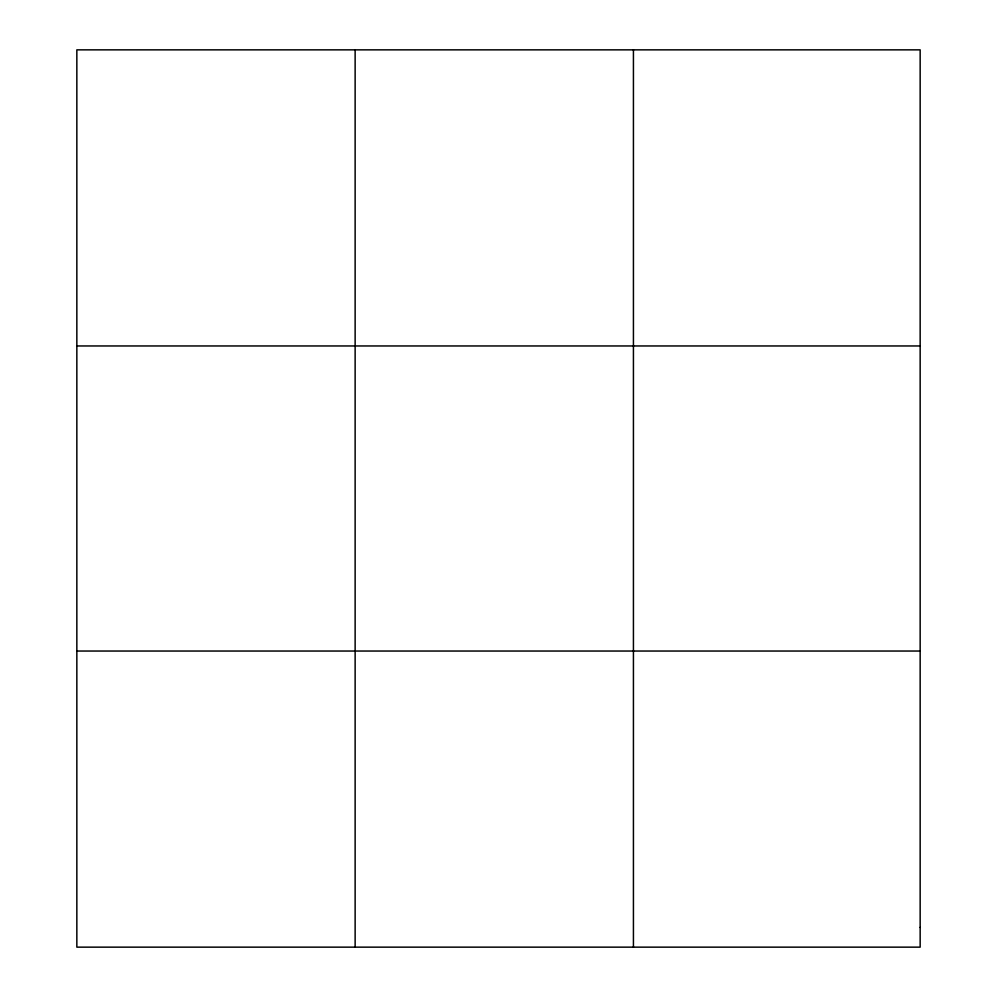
<?xml version="1.0" encoding="UTF-8"?>
<svg xmlns="http://www.w3.org/2000/svg" width="997" height="997" viewBox="0 0 997 997"><rect width="100%" height="100%" fill="white"/><g stroke="black" fill="none" stroke-linecap="round" stroke-linejoin="round"><path stroke-width="1.5" d="M355.131 49.85L355.131 947.15M633.431 49.85L633.431 947.15M76.844 345.959L920.156 345.959M76.844 651.041L920.156 651.041M920.156 927.409L920.156 947.15L76.844 947.15L76.844 49.85L920.156 49.85L920.156 927.409"/></g></svg>
